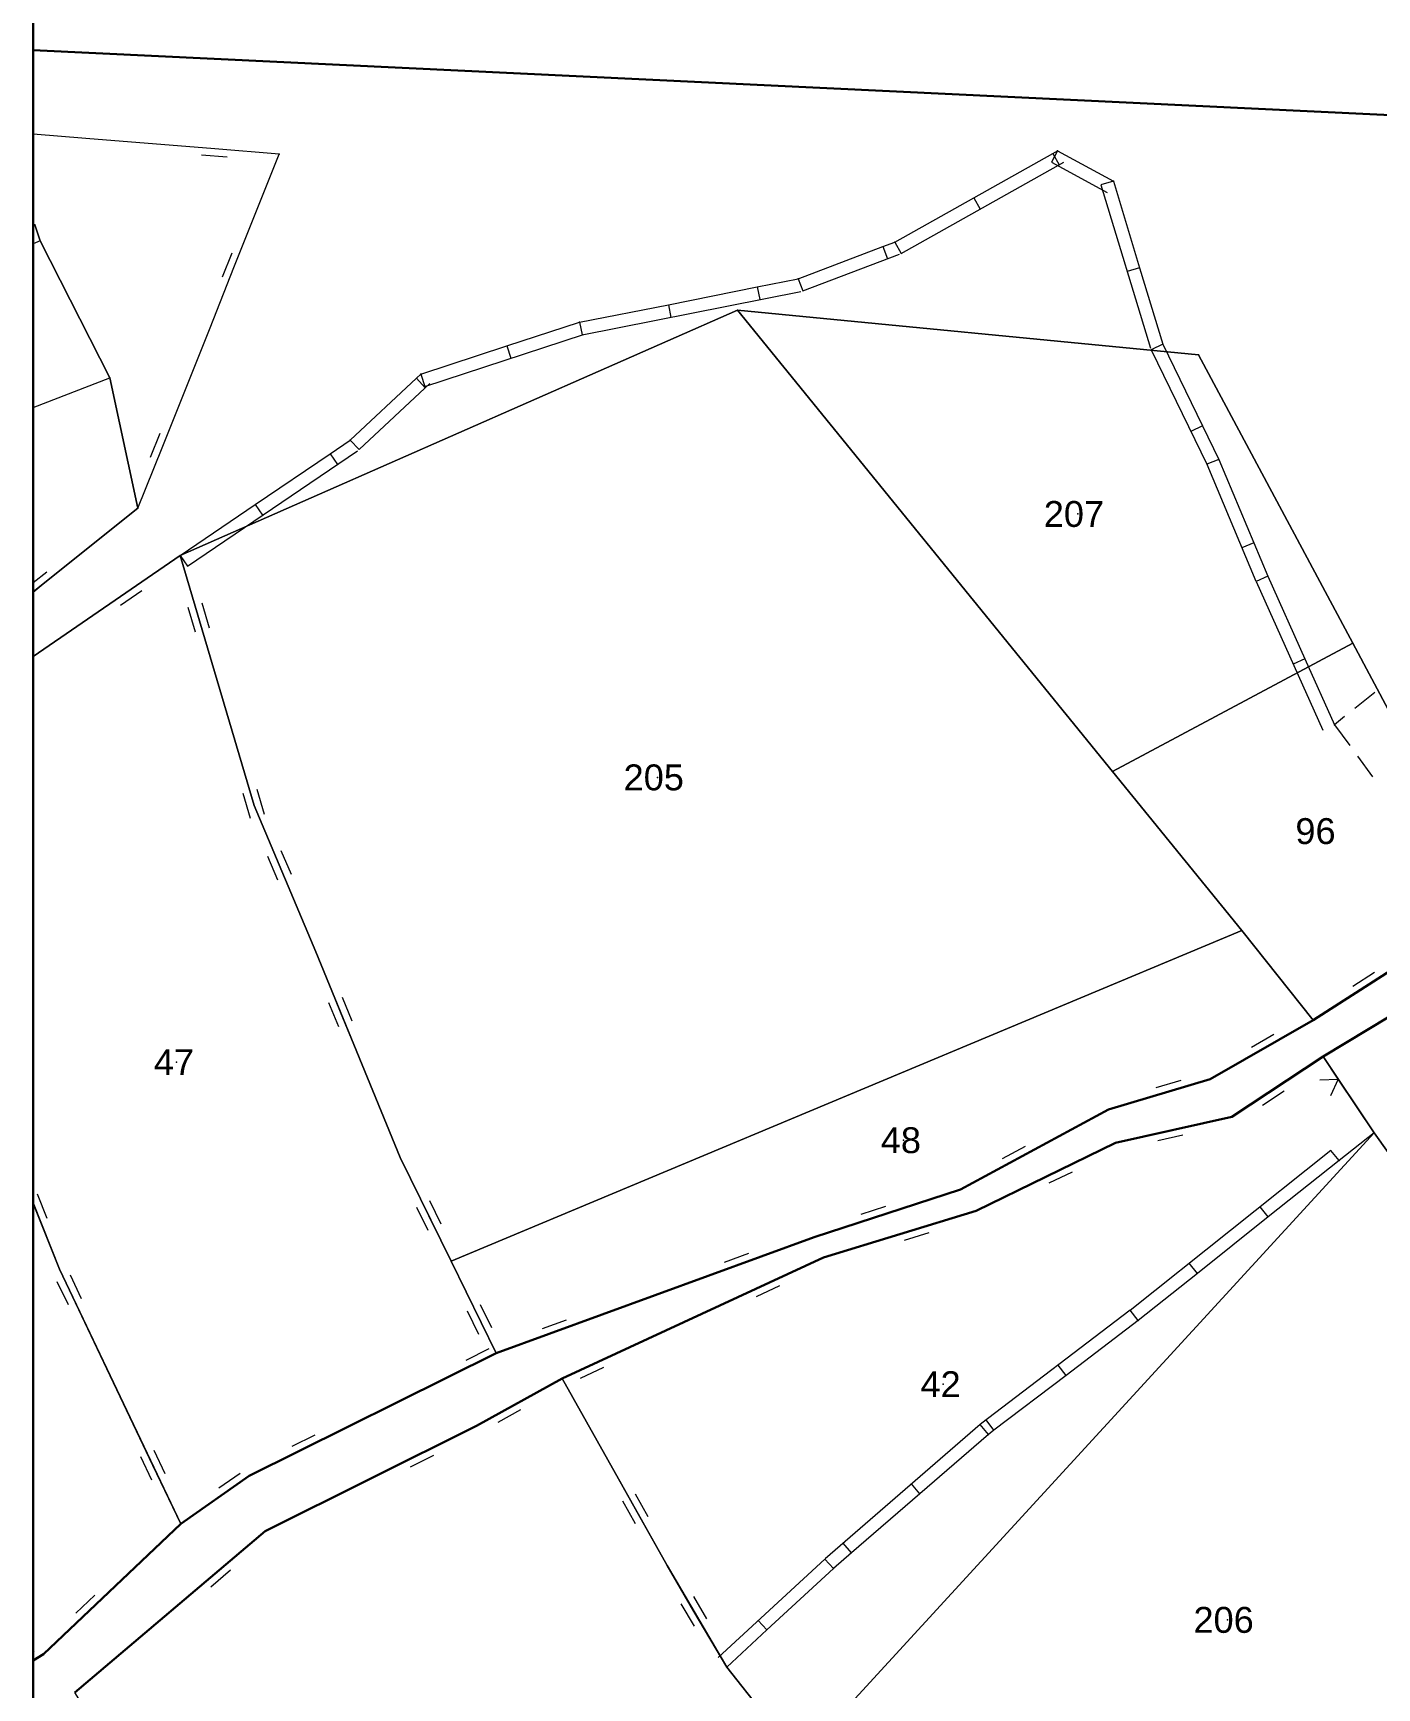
# Model space of a CAD drawing. Header units: millimetres. Extents: x 615240 to 617330, y 4151758 to 4153557.
# Drawn here: x 615240.4 to 615344.3, y 4152012.1 to 4152140 of the extents above; entities that cross this region are included whole.
import ezdxf
from ezdxf.xclip import XClip

# ---------------------------------------------------------------- set-up
doc = ezdxf.new("R2010")
doc.units = ezdxf.units.MM
doc.header["$XCLIPFRAME"] = 2
for name, color, linetype, lineweight in [('02_ADA_ALN_YENI', 7, 'Continuous', 30), ('03_PARSEL_ALN_ESKI', 18, 'Continuous', 0), ('03_PARSEL_ALN_YENI', 171, 'Continuous', 0), ('03_PARSEL_NO_ESKI', 5, 'Continuous', 0), ('03_PARSEL_SNR_YENI', 5, 'Continuous', 0), ('04_YAPI_SNR_TSCLSZ', 77, 'Continuous', 0), ('06_DETAY_SNR_KROKI', 4, 'Continuous', 0), ('06_DETAY_SNR_PAFTA', 26, 'Continuous', 0), ('07_SNRTIP_GECERLI', 30, 'Continuous', 0), ('07_SNRTIP_SABIT', 18, 'Continuous', 0), ('NOKTA_DETAY_YENI', 171, 'Continuous', 0), ('NOKTA_PARSEL_ESKI', 6, 'Continuous', 0), ('NOKTA_PARSEL_YENI', 30, 'Continuous', 0)]:
    doc.layers.add(name, color=color, linetype=linetype, lineweight=lineweight)
doc.layers.add('ANTET', color=7, linetype='Continuous')
doc.styles.get("Standard").update_dxf_attribs({"font": 'Arial'})

# ---------------------------------------------------------------- blocks, each defined once
blk = doc.blocks.new('fggg')
at = {"layer": '02_ADA_ALN_YENI', "color": 252}
for points in [[(615235.67, 4152011.37, 0), (615241.21, 4152014.76, 0), (615251.82, 4152024.82, 0), (615257.1, 4152028.53, 0), (615276.2, 4152038, 0), (615300.78, 4152046.97, 0), (615312.09, 4152050.66, 0), (615323.54, 4152056.84, 0), (615331.4, 4152059.17, 0), (615339.35, 4152063.74, 0), (615351.7, 4152071.65, 0), (615353.11, 4152072.8, 0), (615376.53, 4152081.03, 0), (615384.53, 4152086.86, 0), (615429.17, 4152117.25, 0), (615437.2, 4152115.76, 0), (615529.18, 4152178.55, 0), (615448.13, 4152128.73, 0), (615448.13, 4152128.73, 0), (615236.84, 4152138.84, 0)], [(615243.62, 4152011.8, 0), (615258.35, 4152024.25, 0), (615274.68, 4152032.39, 0), (615281.31, 4152036.04, 0), (615301.49, 4152045.41, 0), (615313.31, 4152049.01, 0), (615324.07, 4152054.26, 0), (615333.07, 4152056.27, 0), (615340.13, 4152060.92, 0), (615353.88, 4152069.22, 0), (615361.53, 4152072.69, 0), (615373.48, 4152069.38, 0), (615383.71, 4152065.41, 0), (615389.53, 4152060.04, 0), (615376.62, 4152042.12, 0), (615364.13, 4152026.85, 0), (615357.43, 4152019.65, 0), (615343.36, 4152000.84, 0)]]:
    blk.add_polyline3d(points, dxfattribs=at)
at = {"layer": '03_PARSEL_ALN_ESKI', "color": 252}
for p in [(615321.15, 4152102.84), (615288.68, 4152082.49), (615339.73, 4152078.34), (615251.49, 4152060.49), (615307.68, 4152054.46), (615310.75, 4152035.61), (615332.72, 4152017.4)]:
    blk.add_point(p, dxfattribs=at)
at = {"layer": '03_PARSEL_ALN_YENI', "color": 252}
blk.add_polyline3d([(615236.84, 4152138.84, 0), (615448.13, 4152128.73, 0), (615529.18, 4152178.55, 0), (615437.2, 4152115.76, 0), (615437.2, 4152115.76, 0), (615429.17, 4152117.25, 0), (615428.42, 4152124.49, 0), (615381.68, 4152118.62, 0), (615368.61, 4152113.92, 0), (615350.53, 4152103.78, 0), (615376.53, 4152081.03, 0), (615353.11, 4152072.8, 0), (615342.41, 4152092.87, 0), (615330.49, 4152115.13, 0), (615294.86, 4152118.58, 0), (615251.78, 4152099.64, 0), (615239.02, 4152090.87, 0)], dxfattribs=at)
for points in [[(615240.55, 4152125.18, 0), (615214.51, 4152114.39, 0), (615200.2, 4152110.25, 0), (615157.82, 4152076.63, 0), (615156.52, 4152048.97, 0), (615163.23, 4152053.91, 0), (615169.64, 4152056.57, 0), (615178.94, 4152063.89, 0), (615187.44, 4152068.69, 0), (615199.36, 4152073.59, 0), (615208.99, 4152077.39, 0), (615211.73, 4152079.42, 0), (615213.2, 4152081.53, 0), (615225.34, 4152086.67, 0), (615237.12, 4152094.19, 0), (615248.51, 4152103.29, 0), (615246.33, 4152113.37, 0), (615240.95, 4152123.94, 0), (615240.55, 4152125.18, 0)], [(615225.34, 4152086.67, 0), (615214.51, 4152114.39, 0), (615240.55, 4152125.18, 0), (615240.95, 4152123.94, 0), (615246.33, 4152113.37, 0), (615248.51, 4152103.29, 0), (615237.12, 4152094.19, 0), (615225.34, 4152086.67, 0)], [(615294.86, 4152118.58, 0), (615323.84, 4152082.95, 0), (615333.83, 4152070.66, 0), (615272.71, 4152045.12, 0), (615268.77, 4152053.13, 0), (615262.25, 4152069, 0), (615257.49, 4152080.32, 0), (615251.78, 4152099.64, 0), (615294.86, 4152118.58, 0)], [(615294.86, 4152118.58, 0), (615330.49, 4152115.13, 0), (615342.41, 4152092.87, 0), (615323.84, 4152082.95, 0), (615294.86, 4152118.58, 0)], [(615235.1, 4152062.97, 0), (615229.89, 4152076.32, 0), (615226.83, 4152082.78, 0), (615239.02, 4152090.87, 0), (615251.78, 4152099.64, 0), (615257.49, 4152080.32, 0), (615262.25, 4152069, 0), (615268.77, 4152053.13, 0), (615272.71, 4152045.12, 0), (615276.2, 4152038, 0), (615257.1, 4152028.53, 0), (615251.82, 4152024.82, 0), (615242.44, 4152044.49, 0), (615235.1, 4152062.97, 0)], [(615323.84, 4152082.95, 0), (615342.41, 4152092.87, 0), (615353.11, 4152072.8, 0), (615351.7, 4152071.65, 0), (615339.35, 4152063.74, 0), (615333.83, 4152070.66, 0), (615323.84, 4152082.95, 0)], [(615210.14, 4152075.11, 0), (615226.83, 4152082.78, 0), (615229.89, 4152076.32, 0), (615235.1, 4152062.97, 0), (615242.44, 4152044.49, 0), (615251.82, 4152024.82, 0), (615241.21, 4152014.76, 0), (615235.67, 4152011.37, 0), (615232, 4152017.82, 0), (615225.99, 4152029.69, 0), (615223.37, 4152037.3, 0), (615215.47, 4152059.01, 0), (615210.14, 4152075.11, 0)], [(615376.62, 4152042.12, 0), (615364.13, 4152026.85, 0), (615361.35, 4152030.6, 0), (615350.82, 4152045.56, 0), (615344.07, 4152055.03, 0), (615340.13, 4152060.92, 0), (615353.88, 4152069.22, 0), (615361.53, 4152072.69, 0), (615373.48, 4152069.38, 0), (615383.71, 4152065.41, 0), (615389.53, 4152060.04, 0), (615376.62, 4152042.12, 0)], [(615312.09, 4152050.66, 0), (615300.78, 4152046.97, 0), (615276.2, 4152038, 0), (615272.71, 4152045.12, 0), (615333.83, 4152070.66, 0), (615339.35, 4152063.74, 0), (615331.4, 4152059.17, 0), (615323.54, 4152056.84, 0), (615312.09, 4152050.66, 0)], [(615313.31, 4152049.01, 0), (615324.07, 4152054.26, 0), (615333.07, 4152056.27, 0), (615340.13, 4152060.92, 0), (615344.07, 4152055.03, 0), (615299.64, 4152006.64, 0), (615294.04, 4152013.76, 0), (615289.41, 4152021.6, 0), (615281.31, 4152036.04, 0), (615301.49, 4152045.41, 0), (615313.31, 4152049.01, 0)], [(615299.64, 4152006.64, 0), (615344.07, 4152055.03, 0), (615350.82, 4152045.56, 0), (615361.35, 4152030.6, 0), (615364.13, 4152026.85, 0), (615357.43, 4152019.65, 0), (615343.36, 4152000.84, 0), (615332, 4151985.12, 0), (615322.37, 4151974.61, 0), (615311.14, 4151990.78, 0), (615299.64, 4152006.64, 0)], [(615258.35, 4152024.25, 0), (615274.68, 4152032.39, 0), (615281.31, 4152036.04, 0), (615289.41, 4152021.6, 0), (615294.04, 4152013.76, 0), (615299.64, 4152006.64, 0), (615271.33, 4151968.87, 0), (615258.1, 4151990.59, 0), (615251.3, 4151999.67, 0), (615243.62, 4152011.8, 0), (615258.35, 4152024.25, 0)]]:
    blk.add_polyline3d(points, close=True, dxfattribs=at)
at = {"layer": '03_PARSEL_SNR_YENI', "color": 252}
for p, q in [((615241.03, 4152097.31, 0.95), (615248.51, 4152103.29, 0.95)), ((615251.78, 4152099.64, 0.95), (615247.66, 4152096.81, 0.95)), ((615251.78, 4152099.64, 0.95), (615253.19, 4152094.85, 0.95)), ((615239.89, 4152097.13, 0.95), (615241.46, 4152098.38, 0.95)), ((615237.12, 4152094.19, 0.95), (615241.03, 4152097.31, 0.95)), ((615247.66, 4152096.81, 0.95), (615239.42, 4152091.14, 0.95)), ((615248.8, 4152096.91, 0.95), (615247.15, 4152095.78, 0.95)), ((615252.37, 4152095.65, 0.95), (615252.94, 4152093.73, 0.95)), ((615253.45, 4152095.97, 0.95), (615254.02, 4152094.05, 0.95)), ((615253.19, 4152094.85, 0.95), (615256.03, 4152085.26, 0.95)), ((615256.03, 4152085.26, 0.95), (615257.44, 4152080.46, 0.95)), ((615256.62, 4152081.26, 0.95), (615257.19, 4152079.35, 0.95)), ((615257.7, 4152081.58, 0.95), (615258.27, 4152079.66, 0.95)), ((615257.44, 4152080.46, 0.95), (615257.49, 4152080.32, 0.95)), ((615257.49, 4152080.32, 0.95), (615259.43, 4152075.71, 0.95)), ((615258.52, 4152076.41, 0.95), (615259.3, 4152074.57, 0.95)), ((615259.56, 4152076.85, 0.95), (615260.34, 4152075.01, 0.95)), ((615259.43, 4152075.71, 0.95), (615262.25, 4152069, 0.95)), ((615343.57, 4152066.44, 0.95), (615351.7, 4152071.65, 0.95)), ((615262.25, 4152069, 0.95), (615264.15, 4152064.38, 0.95)), ((615342.42, 4152066.37, 0.95), (615344.1, 4152067.45, 0.95)), ((615339.35, 4152063.74, 0.95), (615343.57, 4152066.44, 0.95)), ((615349.6, 4152066.64, 0.95), (615341.04, 4152061.47, 0.95)), ((615263.25, 4152065.09, 0.95), (615264.01, 4152063.24, 0.95)), ((615264.29, 4152065.52, 0.95), (615265.05, 4152063.67, 0.95)), ((615264.15, 4152064.38, 0.95), (615267.95, 4152055.13, 0.95)), ((615335.73, 4152061.66, 0.95), (615339.35, 4152063.74, 0.95)), ((615334.58, 4152061.65, 0.95), (615336.32, 4152062.65, 0.95)), ((615331.4, 4152059.17, 0.95), (615335.73, 4152061.66, 0.95)), ((615340.13, 4152060.92, 0.95), (615335.95, 4152058.17, 0.95)), ((615341.04, 4152061.47, 0.95), (615340.13, 4152060.92, 0.95)), ((615341.29, 4152059.18, 0.95), (615340.13, 4152060.92, 0.95)), ((615240.59, 4152049.14, 0.95), (615236.9, 4152058.43, 0.95)), ((615323.54, 4152056.84, 0.95), (615328.34, 4152058.26, 0.95)), ((615327.22, 4152058.52, 0.95), (615329.14, 4152059.09, 0.95)), ((615328.34, 4152058.26, 0.95), (615331.4, 4152059.17, 0.95)), ((615335.95, 4152058.17, 0.95), (615333.07, 4152056.27, 0.95)), ((615337.1, 4152058.25, 0.95), (615335.43, 4152057.15, 0.95)), ((615339.86, 4152059.13, 0.95), (615341.29, 4152059.18, 0.95)), ((615341.29, 4152059.18, 0.95), (615340.69, 4152057.88, 0.95)), ((615344.07, 4152055.03, 0.95), (615341.29, 4152059.18, 0.95)), ((615316.49, 4152053.03, 0.95), (615323.54, 4152056.84, 0.95)), ((615333.07, 4152056.27, 0.95), (615328.19, 4152055.18, 0.95)), ((615267.95, 4152055.13, 0.95), (615268.77, 4152053.13, 0.95)), ((615324.07, 4152054.26, 0.95), (615319.58, 4152052.07, 0.95)), ((615328.19, 4152055.18, 0.95), (615324.07, 4152054.26, 0.95)), ((615329.29, 4152054.85, 0.95), (615327.34, 4152054.42, 0.95)), ((615345.02, 4152053.7, 0.95), (615344.07, 4152055.03, 0.95)), ((615268.77, 4152053.13, 0.95), (615270.98, 4152048.64, 0.95)), ((615312.09, 4152050.66, 0.95), (615316.49, 4152053.03, 0.95)), ((615315.35, 4152053.05, 0.95), (615317.11, 4152054, 0.95)), ((615319.58, 4152052.07, 0.95), (615313.31, 4152049.01, 0.95)), ((615320.72, 4152052, 0.95), (615318.93, 4152051.13, 0.95)), ((615305.53, 4152048.52, 0.95), (615312.09, 4152050.66, 0.95)), ((615240.44, 4152048, 0.95), (615239.7, 4152049.86, 0.95)), ((615241.49, 4152048.42, 0.95), (615240.75, 4152050.28, 0.95)), ((615270.03, 4152049.29, 0.95), (615270.91, 4152047.5, 0.95)), ((615271.04, 4152049.79, 0.95), (615271.92, 4152047.99, 0.95)), ((615304.41, 4152048.75, 0.95), (615306.31, 4152049.37, 0.95)), ((615242.44, 4152044.49, 0.95), (615240.59, 4152049.14, 0.95)), ((615270.98, 4152048.64, 0.95), (615272.71, 4152045.12, 0.95)), ((615300.78, 4152046.97, 0.95), (615305.53, 4152048.52, 0.95)), ((615313.31, 4152049.01, 0.95), (615308.53, 4152047.55, 0.95)), ((615294.99, 4152044.86, 0.95), (615300.78, 4152046.97, 0.95)), ((615308.53, 4152047.55, 0.95), (615301.49, 4152045.41, 0.95)), ((615309.65, 4152047.31, 0.95), (615307.73, 4152046.72, 0.95)), ((615293.86, 4152045.04, 0.95), (615295.73, 4152045.73, 0.95)), ((615301.49, 4152045.41, 0.95), (615296.96, 4152043.31, 0.95)), ((615243.21, 4152042.87, 0.95), (615242.44, 4152044.49, 0.95)), ((615272.71, 4152045.12, 0.95), (615274.91, 4152040.63, 0.95)), ((615290.29, 4152043.14, 0.95), (615294.99, 4152044.86, 0.95)), ((615243.13, 4152041.73, 0.95), (615242.27, 4152043.53, 0.95)), ((615245.36, 4152038.36, 0.95), (615243.21, 4152042.87, 0.95)), ((615244.15, 4152042.21, 0.95), (615243.29, 4152044.02, 0.95)), ((615280.9, 4152039.71, 0.95), (615290.29, 4152043.14, 0.95)), ((615296.96, 4152043.31, 0.95), (615287.89, 4152039.1, 0.95)), ((615298.1, 4152043.22, 0.95), (615296.29, 4152042.37, 0.95)), ((615274.97, 4152041.77, 0.95), (615275.85, 4152039.98, 0.95)), ((615273.96, 4152041.28, 0.95), (615274.84, 4152039.48, 0.95)), ((615274.91, 4152040.63, 0.95), (615276.2, 4152038, 0.95)), ((615279.77, 4152039.9, 0.95), (615281.64, 4152040.58, 0.95)), ((615276.2, 4152038, 0.95), (615280.9, 4152039.71, 0.95)), ((615287.89, 4152039.1, 0.95), (615283.35, 4152036.99, 0.95)), ((615249.67, 4152029.34, 0.95), (615245.36, 4152038.36, 0.95)), ((615273.87, 4152037.47, 0.95), (615275.67, 4152038.36, 0.95)), ((615275.02, 4152037.41, 0.95), (615276.2, 4152038, 0.95)), ((615270.54, 4152035.19, 0.95), (615275.02, 4152037.41, 0.95)), ((615283.35, 4152036.99, 0.95), (615281.31, 4152036.04, 0.95)), ((615284.5, 4152036.9, 0.95), (615282.68, 4152036.06, 0.95)), ((615261.58, 4152030.75, 0.95), (615270.54, 4152035.19, 0.95)), ((615281.31, 4152036.04, 0.95), (615276.93, 4152033.63, 0.95)), ((615282.08, 4152034.68, 0.95), (615281.31, 4152036.04, 0.95)), ((615286.96, 4152025.96, 0.95), (615282.08, 4152034.68, 0.95)), ((615276.93, 4152033.63, 0.95), (615274.68, 4152032.39, 0.95)), ((615278.08, 4152033.62, 0.95), (615276.33, 4152032.66, 0.95)), ((615260.43, 4152030.81, 0.95), (615262.22, 4152031.7, 0.95)), ((615274.68, 4152032.39, 0.95), (615270.2, 4152030.16, 0.95)), ((615249.59, 4152028.19, 0.95), (615248.73, 4152030, 0.95)), ((615250.61, 4152028.68, 0.95), (615249.75, 4152030.48, 0.95)), ((615257.1, 4152028.53, 0.95), (615261.58, 4152030.75, 0.95)), ((615270.2, 4152030.16, 0.95), (615261.25, 4152025.7, 0.95)), ((615271.35, 4152030.1, 0.95), (615269.56, 4152029.21, 0.95)), ((615251.82, 4152024.82, 0.95), (615249.67, 4152029.34, 0.95)), ((615254.77, 4152027.59, 0.95), (615256.41, 4152028.74, 0.95)), ((615251.82, 4152024.82, 0.95), (615255.91, 4152027.7, 0.95)), ((615255.91, 4152027.7, 0.95), (615257.1, 4152028.53, 0.95)), ((615286.96, 4152024.81, 0.95), (615285.98, 4152026.56, 0.95)), ((615287.94, 4152025.36, 0.95), (615286.97, 4152027.11, 0.95)), ((615261.25, 4152025.7, 0.95), (615258.35, 4152024.25, 0.95)), ((615289.41, 4152021.6, 0.95), (615286.96, 4152025.96, 0.95)), ((615244.84, 4152018.2, 0.95), (615251.82, 4152024.82, 0.95)), ((615258.35, 4152024.25, 0.95), (615254.53, 4152021.02, 0.95)), ((615254.53, 4152021.02, 0.95), (615246.89, 4152014.56, 0.95)), ((615255.66, 4152021.24, 0.95), (615254.13, 4152019.94, 0.95)), ((615291.49, 4152018.06, 0.95), (615289.41, 4152021.6, 0.95)), ((615243.72, 4152017.92, 0.95), (615245.17, 4152019.3, 0.95)), ((615291.52, 4152016.92, 0.95), (615290.5, 4152018.64, 0.95)), ((615292.49, 4152017.49, 0.95), (615291.47, 4152019.21, 0.95)), ((615241.21, 4152014.76, 0.95), (615244.84, 4152018.2, 0.95)), ((615294.04, 4152013.76, 0.95), (615291.49, 4152018.06, 0.95)), ((615238.78, 4152013.94, 0.95), (615240.49, 4152014.98, 0.95)), ((615239.93, 4152013.98, 0.95), (615241.21, 4152014.76, 0.95)), ((615246.89, 4152014.56, 0.95), (615243.62, 4152011.8, 0.95)), ((615296.55, 4152010.57, 0.95), (615294.04, 4152013.76, 0.95))]:
    blk.add_line(p, q, dxfattribs=at)
for p in [(615248.51, 4152103.29, 628.74), (615251.78, 4152099.64, 620.97), (615251.78, 4152099.64, 620.97), (615251.78, 4152099.64, 620.97), (615251.78, 4152099.64, 620.3), (615257.49, 4152080.32, 622.47), (615257.49, 4152080.32, 622.47), (615262.25, 4152069, 620.21), (615262.25, 4152069, 620.21), (615339.35, 4152063.74, 613.62), (615339.35, 4152063.74, 613.62), (615340.13, 4152060.92, 613.23), (615340.13, 4152060.92, 613.23), (615340.13, 4152060.92, 613.23), (615331.4, 4152059.17, 613.22), (615331.4, 4152059.17, 613.22), (615323.54, 4152056.84, 613.46), (615323.54, 4152056.84, 613.46), (615333.07, 4152056.27, 613.43), (615333.07, 4152056.27, 613.43), (615324.07, 4152054.26, 613.49), (615324.07, 4152054.26, 613.49), (615344.07, 4152055.03, 611.12), (615344.07, 4152055.03, 611.12), (615268.77, 4152053.13, 617.81), (615268.77, 4152053.13, 617.81), (615312.09, 4152050.66, 613.95), (615312.09, 4152050.66, 613.95), (615313.31, 4152049.01, 613.45), (615313.31, 4152049.01, 613.45), (615300.78, 4152046.97, 614.48), (615300.78, 4152046.97, 614.48), (615301.49, 4152045.41, 613.58), (615301.49, 4152045.41, 613.58), (615242.44, 4152044.49, 617.31), (615242.44, 4152044.49, 617.31), (615276.2, 4152038, 615.74), (615276.2, 4152038, 615.74), (615276.2, 4152038, 615.74), (615281.31, 4152036.04, 613.31), (615281.31, 4152036.04, 613.31), (615281.31, 4152036.04, 613.31), (615274.68, 4152032.39, 613.94), (615274.68, 4152032.39, 613.94), (615257.1, 4152028.53, 616.29), (615257.1, 4152028.53, 616.29), (615251.82, 4152024.82, 615.93), (615251.82, 4152024.82, 615.93), (615251.82, 4152024.82, 615.93), (615258.35, 4152024.25, 613.19), (615258.35, 4152024.25, 613.19), (615289.41, 4152021.6, 612.1), (615289.41, 4152021.6, 612.1), (615241.21, 4152014.76, 615.01), (615241.21, 4152014.76, 615.01), (615294.04, 4152013.76, 610.45), (615294.04, 4152013.76, 610.45)]:
    blk.add_point(p, dxfattribs=at)
at = {"layer": '04_YAPI_SNR_TSCLSZ', "color": 252}
for p, q in [((615240.95, 4152123.94, 634.83), (615229.66, 4152118.98, 634.23)), ((615246.33, 4152113.37, 631.89), (615240.95, 4152123.94, 634.83)), ((615234.11, 4152108.61, 631.65), (615246.33, 4152113.37, 631.89))]:
    blk.add_line(p, q, dxfattribs=at)
at = {"layer": '06_DETAY_SNR_KROKI', "color": 252}
for p, q in [((615244.48, 4152131.85, 0.95), (615239.5, 4152132.26, 0.95)), ((615240.45, 4152131.62, 0.95), (615238.46, 4152131.78, 0.95)), ((615254.45, 4152131.04, 0.95), (615244.48, 4152131.85, 0.95)), ((615259.43, 4152130.64, 0.95), (615254.45, 4152131.04, 0.95)), ((615255.4, 4152130.4, 0.95), (615253.41, 4152130.56, 0.95)), ((615255.93, 4152121.87, 0.95), (615259.43, 4152130.64, 0.95)), ((615307.5, 4152122.97, 0.95), (615320.08, 4152130.03, 0.95)), ((615313.12, 4152127.27, 0.95), (615319.23, 4152130.7, 0.95)), ((615319.59, 4152130.9, 0.95), (615319.12, 4152130.02, 0.95)), ((615319.12, 4152130.02, 0.95), (615323.43, 4152127.68, 0.95)), ((615319.23, 4152130.7, 0.95), (615319.59, 4152130.9, 0.95)), ((615319.23, 4152130.7, 0.95), (615319.71, 4152129.82, 0.95)), ((615319.59, 4152130.9, 0.95), (615323.91, 4152128.56, 0.95)), ((615323.91, 4152128.56, 0.95), (615322.95, 4152128.27, 0.95)), ((615323.91, 4152128.56, 0.95), (615325.94, 4152121.86, 0.95)), ((615307.02, 4152123.85, 0.95), (615313.12, 4152127.27, 0.95)), ((615313.12, 4152127.27, 0.95), (615313.61, 4152126.4, 0.95)), ((615322.95, 4152128.27, 0.95), (615326.78, 4152115.66, 0.95)), ((615299.55, 4152121.01, 0.95), (615306.09, 4152123.5, 0.95)), ((615306.09, 4152123.5, 0.95), (615307.02, 4152123.85, 0.95)), ((615306.09, 4152123.5, 0.95), (615306.45, 4152122.56, 0.95)), ((615307.02, 4152123.85, 0.95), (615307.5, 4152122.97, 0.95)), ((615255.04, 4152121.15, 0.95), (615255.78, 4152123.01, 0.95)), ((615299.91, 4152120.07, 0.95), (615307.37, 4152122.91, 0.95)), ((615254.08, 4152117.23, 0.95), (615255.93, 4152121.87, 0.95)), ((615296.37, 4152120.38, 0.95), (615299.55, 4152121.01, 0.95)), ((615299.55, 4152121.01, 0.95), (615299.91, 4152120.07, 0.95)), ((615325.94, 4152121.86, 0.95), (615324.98, 4152121.57, 0.95)), ((615325.94, 4152121.86, 0.95), (615327.74, 4152115.96, 0.95)), ((615282.84, 4152116.67, 0.95), (615299.75, 4152120.03, 0.95)), ((615289.51, 4152119.01, 0.95), (615296.37, 4152120.38, 0.95)), ((615296.37, 4152120.38, 0.95), (615296.57, 4152119.4, 0.95)), ((615282.64, 4152117.65, 0.95), (615289.51, 4152119.01, 0.95)), ((615289.51, 4152119.01, 0.95), (615289.7, 4152118.03, 0.95)), ((615250.37, 4152107.94, 0.95), (615254.08, 4152117.23, 0.95)), ((615277.03, 4152115.82, 0.95), (615282.64, 4152117.65, 0.95)), ((615282.64, 4152117.65, 0.95), (615282.84, 4152116.67, 0.95)), ((615270.38, 4152113.64, 0.95), (615277.03, 4152115.82, 0.95)), ((615270.69, 4152112.69, 0.95), (615282.95, 4152116.7, 0.95)), ((615277.03, 4152115.82, 0.95), (615277.34, 4152114.87, 0.95)), ((615327.74, 4152115.96, 0.95), (615326.84, 4152115.52, 0.95)), ((615327.74, 4152115.96, 0.95), (615330.8, 4152109.66, 0.95)), ((615326.84, 4152115.52, 0.95), (615331.16, 4152106.63, 0.95)), ((615264.91, 4152108.54, 0.95), (615270.03, 4152113.32, 0.95)), ((615270.03, 4152113.32, 0.95), (615270.38, 4152113.64, 0.95)), ((615270.03, 4152113.32, 0.95), (615270.71, 4152112.59, 0.95)), ((615270.38, 4152113.64, 0.95), (615270.69, 4152112.69, 0.95)), ((615265.6, 4152107.81, 0.95), (615271.06, 4152112.91, 0.95)), ((615330.8, 4152109.66, 0.95), (615329.9, 4152109.22, 0.95)), ((615330.8, 4152109.66, 0.95), (615332.06, 4152107.06, 0.95)), ((615249.47, 4152107.22, 0.95), (615250.22, 4152109.08, 0.95)), ((615263.37, 4152107.49, 0.95), (615264.91, 4152108.54, 0.95)), ((615264.91, 4152108.54, 0.95), (615265.6, 4152107.81, 0.95)), ((615248.51, 4152103.29, 0.95), (615250.37, 4152107.94, 0.95)), ((615252.34, 4152098.82, 0.95), (615265.47, 4152107.71, 0.95)), ((615257.57, 4152103.57, 0.95), (615263.37, 4152107.49, 0.95)), ((615263.37, 4152107.49, 0.95), (615263.93, 4152106.67, 0.95)), ((615332.06, 4152107.06, 0.95), (615331.14, 4152106.68, 0.95)), ((615331.14, 4152106.68, 0.95), (615334.93, 4152097.64, 0.95)), ((615332.06, 4152107.06, 0.95), (615334.77, 4152100.61, 0.95)), ((615251.78, 4152099.64, 0.95), (615257.57, 4152103.57, 0.95)), ((615257.57, 4152103.57, 0.95), (615258.13, 4152102.74, 0.95)), ((615334.77, 4152100.61, 0.95), (615333.85, 4152100.22, 0.95)), ((615334.77, 4152100.61, 0.95), (615335.86, 4152098.03, 0.95)), ((615251.78, 4152099.64, 0.95), (615252.34, 4152098.82, 0.95)), ((615335.86, 4152098.03, 0.95), (615334.94, 4152097.62, 0.95)), ((615335.86, 4152098.03, 0.95), (615338.72, 4152091.64, 0.95)), ((615334.94, 4152097.62, 0.95), (615340.09, 4152086.15, 0.95)), ((615338.72, 4152091.64, 0.95), (615337.81, 4152091.23, 0.95)), ((615338.72, 4152091.64, 0.95), (615341, 4152086.56, 0.95)), ((615344.07, 4152055.03, 0.95), (615341.35, 4152052.89, 0.95)), ((615340.73, 4152053.67, 0.95), (615325.2, 4152041.3, 0.95)), ((615341.35, 4152052.89, 0.95), (615340.73, 4152053.67, 0.95)), ((615341.35, 4152052.89, 0.95), (615335.88, 4152048.53, 0.95)), ((615335.88, 4152048.53, 0.95), (615335.26, 4152049.31, 0.95)), ((615335.88, 4152048.53, 0.95), (615330.4, 4152044.17, 0.95)), ((615330.4, 4152044.17, 0.95), (615325.82, 4152040.52, 0.95)), ((615330.4, 4152044.17, 0.95), (615329.78, 4152044.95, 0.95)), ((615325.21, 4152041.32, 0.95), (615313.65, 4152032.53, 0.95)), ((615325.82, 4152040.52, 0.95), (615320.25, 4152036.29, 0.95)), ((615325.82, 4152040.52, 0.95), (615325.21, 4152041.32, 0.95)), ((615320.25, 4152036.29, 0.95), (615319.64, 4152037.08, 0.95)), ((615320.25, 4152036.29, 0.95), (615314.67, 4152032.05, 0.95)), ((615314.67, 4152032.05, 0.95), (615314.07, 4152032.85, 0.95)), ((615313.6, 4152032.49, 0.95), (615301.62, 4152022.12, 0.95)), ((615314.25, 4152031.73, 0.95), (615308.96, 4152027.15, 0.95)), ((615314.25, 4152031.73, 0.95), (615313.6, 4152032.49, 0.95)), ((615314.67, 4152032.05, 0.95), (615314.25, 4152031.73, 0.95)), ((615308.96, 4152027.15, 0.95), (615308.31, 4152027.91, 0.95)), ((615308.96, 4152027.15, 0.95), (615303.67, 4152022.57, 0.95)), ((615303.67, 4152022.57, 0.95), (615302.28, 4152021.36, 0.95)), ((615303.67, 4152022.57, 0.95), (615303.02, 4152023.32, 0.95)), ((615301.6, 4152022.1, 0.95), (615293.36, 4152014.49, 0.95)), ((615302.28, 4152021.36, 0.95), (615297.13, 4152016.62, 0.95)), ((615302.28, 4152021.36, 0.95), (615301.6, 4152022.1, 0.95)), ((615297.13, 4152016.62, 0.95), (615296.46, 4152017.35, 0.95)), ((615297.13, 4152016.62, 0.95), (615294.04, 4152013.76, 0.95))]:
    blk.add_line(p, q, dxfattribs=at)
for p in [(615259.43, 4152130.64, 633.92), (615259.43, 4152130.64, 633.92), (615319.59, 4152130.9, 632.81), (615319.59, 4152130.9, 632.81), (615323.91, 4152128.56, 632.9), (615323.91, 4152128.56, 632.9), (615307.02, 4152123.85, 631.6), (615307.02, 4152123.85, 631.6), (615299.55, 4152121.01, 631.12), (615299.55, 4152121.01, 631.12), (615282.64, 4152117.65, 629.79), (615282.64, 4152117.65, 629.79), (615327.74, 4152115.96, 628.12), (615327.74, 4152115.96, 628.12), (615270.38, 4152113.64, 628.89), (615270.38, 4152113.64, 628.89), (615264.91, 4152108.54, 627.41), (615264.91, 4152108.54, 627.41), (615332.06, 4152107.06, 625.07), (615332.06, 4152107.06, 625.07), (615248.51, 4152103.29, 628.74), (615251.78, 4152099.64, 620.97), (615335.86, 4152098.03, 621.55), (615335.86, 4152098.03, 621.55), (615341, 4152086.56, 618.76), (615344.07, 4152055.03, 611.12), (615341.35, 4152052.89, 611.1), (615341.35, 4152052.89, 611.1), (615325.82, 4152040.52, 610.28), (615325.82, 4152040.52, 610.28), (615314.25, 4152031.73, 610.34), (615314.25, 4152031.73, 610.34), (615302.28, 4152021.36, 610.38), (615302.28, 4152021.36, 610.38), (615294.04, 4152013.76, 610.45)]:
    blk.add_point(p, dxfattribs=at)
at = {"layer": '06_DETAY_SNR_PAFTA', "color": 252}
for p, q in [((615344.13, 4152089.05, 0.95), (615342.57, 4152087.81, 0.95)), ((615341.78, 4152087.19, 0.95), (615341, 4152086.56, 0.95)), ((615341, 4152086.56, 0.95), (615342.18, 4152084.95, 0.95)), ((615342.77, 4152084.14, 0.95), (615343.94, 4152082.52, 0.95))]:
    blk.add_line(p, q, dxfattribs=at)
blk.add_point((615341, 4152086.56, 618.76), dxfattribs=at)
blk.add_point((615341, 4152086.56, 618.76), dxfattribs=at)
at = {"layer": '07_SNRTIP_GECERLI', "color": 252}
for points in [[(614973.57, 4152027.26, 0), (615072.7, 4152021.18, 0), (615236.84, 4152138.84, 0), (615448.13, 4152128.73, 0), (615529.18, 4152178.55, 0)], [(615214.51, 4152114.39, 635.14), (615240.55, 4152125.18, 0)], [(615240.55, 4152125.18, 0), (615240.95, 4152123.94, 634.83)], [(615294.86, 4152118.58, 0), (615251.78, 4152099.64, 620.97)], [(615323.84, 4152082.95, 0), (615294.86, 4152118.58, 0)], [(615294.86, 4152118.58, 0), (615330.49, 4152115.13, 0)], [(615330.49, 4152115.13, 0), (615342.41, 4152092.87, 0)], [(615246.33, 4152113.37, 631.89), (615248.51, 4152103.29, 628.74)], [(615342.41, 4152092.87, 0), (615323.84, 4152082.95, 0)], [(615342.41, 4152092.87, 0), (615353.11, 4152072.8, 0)], [(615333.83, 4152070.66, 0), (615323.84, 4152082.95, 0)], [(615333.83, 4152070.66, 0), (615272.71, 4152045.12, 0)], [(615339.35, 4152063.74, 613.62), (615333.83, 4152070.66, 0)], [(615299.64, 4152006.64, 609.66), (615344.07, 4152055.03, 611.12)]]:
    blk.add_polyline3d(points, dxfattribs=at)
at = {"layer": '07_SNRTIP_SABIT', "color": 252}
for points in [[(615246.33, 4152113.37, 631.89), (615240.95, 4152123.94, 634.83)], [(615225.34, 4152086.67, 625.97), (615237.12, 4152094.19, 627.66), (615248.51, 4152103.29, 628.74)], [(615226.83, 4152082.78, 625.21), (615239.02, 4152090.87, 626.74), (615251.78, 4152099.64, 620.97)], [(615272.71, 4152045.12, 0), (615268.77, 4152053.13, 617.81), (615262.25, 4152069, 620.21), (615257.49, 4152080.32, 622.47), (615251.78, 4152099.64, 620.3)], [(615226.83, 4152082.78, 625.21), (615229.89, 4152076.32, 623.29), (615235.1, 4152062.97, 620.78), (615242.44, 4152044.49, 617.31), (615251.82, 4152024.82, 615.93)], [(615339.35, 4152063.74, 613.62), (615351.7, 4152071.65, 613.88), (615353.11, 4152072.8, 613.88)], [(615340.13, 4152060.92, 613.23), (615353.88, 4152069.22, 613.57), (615361.53, 4152072.69, 613.76)], [(615276.2, 4152038, 615.74), (615300.78, 4152046.97, 614.48), (615312.09, 4152050.66, 613.95), (615323.54, 4152056.84, 613.46), (615331.4, 4152059.17, 613.22), (615339.35, 4152063.74, 613.62)], [(615281.31, 4152036.04, 613.31), (615301.49, 4152045.41, 613.58), (615313.31, 4152049.01, 613.45), (615324.07, 4152054.26, 613.49), (615333.07, 4152056.27, 613.43), (615340.13, 4152060.92, 613.23)], [(615340.13, 4152060.92, 613.23), (615344.07, 4152055.03, 611.12)], [(615361.35, 4152030.6, 609.78), (615350.82, 4152045.56, 609.73), (615344.07, 4152055.03, 611.12)], [(615276.2, 4152038, 615.74), (615272.71, 4152045.12, 0)], [(615251.82, 4152024.82, 615.93), (615257.1, 4152028.53, 616.29), (615276.2, 4152038, 615.74)], [(615243.62, 4152011.8, 613.3), (615258.35, 4152024.25, 613.19), (615274.68, 4152032.39, 613.94), (615281.31, 4152036.04, 613.31)], [(615281.31, 4152036.04, 613.31), (615289.41, 4152021.6, 612.1), (615294.04, 4152013.76, 610.45)], [(615235.67, 4152011.37, 614.85), (615241.21, 4152014.76, 615.01), (615251.82, 4152024.82, 615.93)], [(615294.04, 4152013.76, 610.45), (615299.64, 4152006.64, 609.66), (615311.14, 4151990.78, 609.08), (615322.37, 4151974.61, 609.13)]]:
    blk.add_polyline3d(points, dxfattribs=at)
at = {"layer": 'NOKTA_DETAY_YENI', "color": 252}
for p in [(615259.43, 4152130.64, 633.92), (615319.59, 4152130.9, 632.81), (615323.91, 4152128.56, 632.9), (615307.02, 4152123.85, 631.6), (615299.55, 4152121.01, 631.12), (615282.64, 4152117.65, 629.79), (615327.74, 4152115.96, 628.12), (615270.38, 4152113.64, 628.89), (615264.91, 4152108.54, 627.41), (615332.06, 4152107.06, 625.07), (615335.86, 4152098.03, 621.55), (615341, 4152086.56, 618.76), (615341.35, 4152052.89, 611.1), (615325.82, 4152040.52, 610.28), (615314.25, 4152031.73, 610.34), (615302.28, 4152021.36, 610.38)]:
    blk.add_point(p, dxfattribs=at)
at = {"layer": 'NOKTA_PARSEL_ESKI', "color": 252}
for p in [(615240.55, 4152125.18), (615294.86, 4152118.58), (615330.49, 4152115.13), (615342.41, 4152092.87), (615323.84, 4152082.95), (615333.83, 4152070.66)]:
    blk.add_point(p, dxfattribs=at)
at = {"layer": 'NOKTA_PARSEL_YENI', "color": 252}
for p in [(615240.95, 4152123.94, 634.83), (615246.33, 4152113.37, 631.89), (615248.51, 4152103.29, 628.74), (615251.78, 4152099.64, 620.97), (615257.49, 4152080.32, 622.47), (615262.25, 4152069, 620.21), (615339.35, 4152063.74, 613.62), (615340.13, 4152060.92, 613.23), (615331.4, 4152059.17, 613.22), (615323.54, 4152056.84, 613.46), (615333.07, 4152056.27, 613.43), (615324.07, 4152054.26, 613.49), (615344.07, 4152055.03, 611.12), (615268.77, 4152053.13, 617.81), (615312.09, 4152050.66, 613.95), (615313.31, 4152049.01, 613.45), (615300.78, 4152046.97, 614.48), (615301.49, 4152045.41, 613.58), (615242.44, 4152044.49, 617.31), (615272.71, 4152045.12), (615276.2, 4152038, 615.74), (615281.31, 4152036.04, 613.31), (615274.68, 4152032.39, 613.94), (615257.1, 4152028.53, 616.29), (615251.82, 4152024.82, 615.93), (615258.35, 4152024.25, 613.19), (615289.41, 4152021.6, 612.1), (615241.21, 4152014.76, 615.01), (615294.04, 4152013.76, 610.45)]:
    blk.add_point(p, dxfattribs=at)
at = {"layer": '03_PARSEL_NO_ESKI', "color": 252}
for s, p in [('207', (615318.53, 4152101.84)), ('205', (615286.05, 4152081.49)), ('96', (615337.98, 4152077.34)), ('47', (615249.74, 4152059.49)), ('48', (615305.93, 4152053.46)), ('42', (615309, 4152034.61)), ('206', (615330.1, 4152016.4))]:
    blk.add_text(s, height=2, dxfattribs=at).set_placement(p)

msp = doc.modelspace()

# ---------------------------------------------------------------- linework, layer by layer
msp.add_line((615240.4, 4152657.5), (615240.4, 4151757.5))
at = {"layer": 'ANTET', "flags": 128}
msp.add_lwpolyline([(615240.4, 4151757.5), (615240.4, 4152657.5), (617142.5, 4152657.5), (617142.5, 4151777.5), (615240.4, 4151757.5)], close=True, dxfattribs=at)

# ---------------------------------------------------------------- block references
ref = msp.add_blockref('fggg', (0, 0))
XClip(ref).set_block_clipping_path([(615240.4021353753, 4153557.293983656), (616576.5432835864, 4153557.293983656), (616576.5432835864, 4152657.5), (617142.5, 4152657.5), (617142.5, 4151777.5), (615240.4021353753, 4151757.5), (615240.4021353753, 4152657.5)])

doc.saveas('drawing.dxf')
